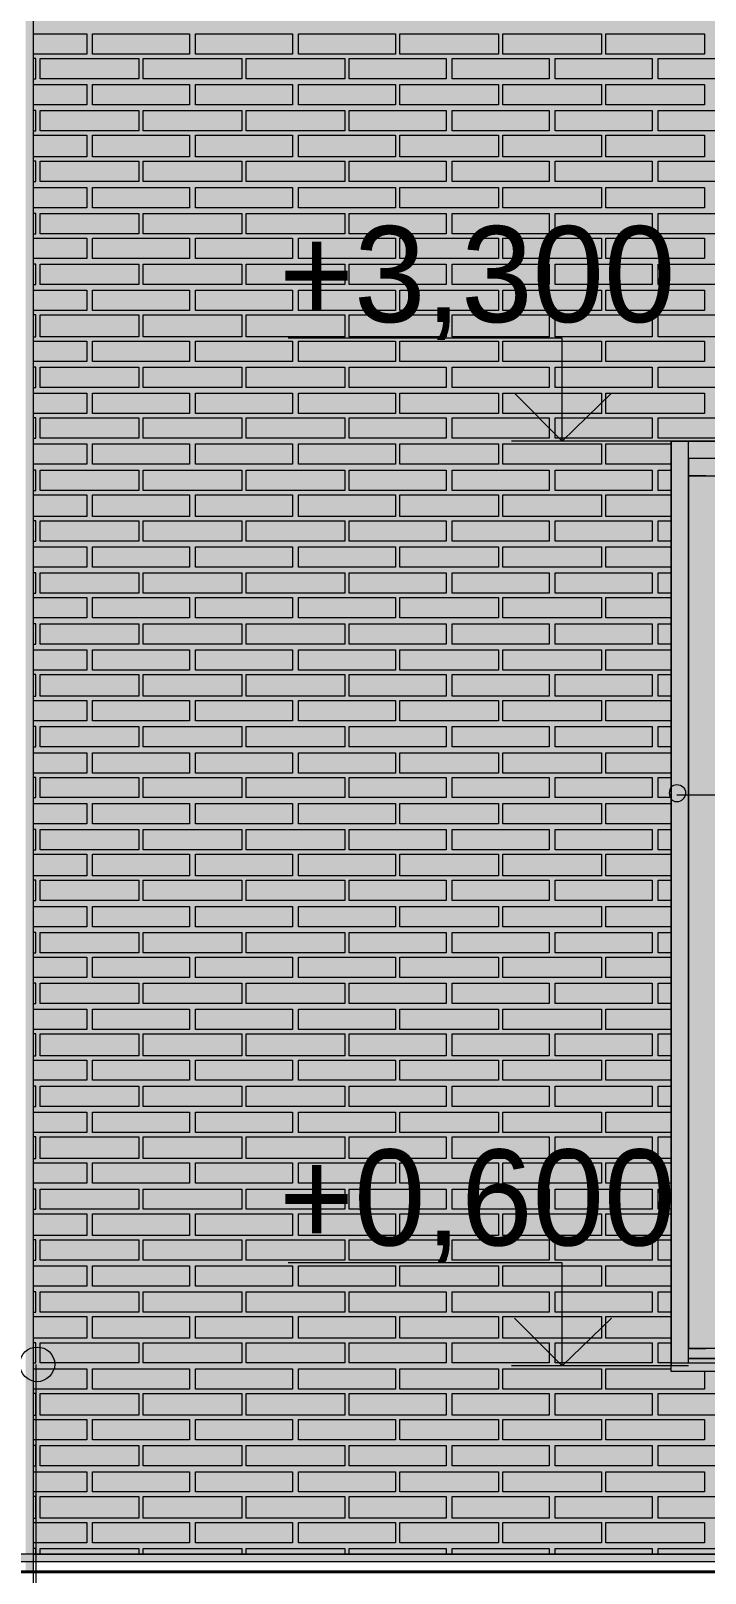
# Model space of a CAD drawing. Header units: millimetres. Extents: x -28928 to 100580, y -22867 to 36490.
# Drawn here: x 29480 to 31447, y -4768 to -267 of the extents above; entities that cross this region are included whole.
import ezdxf

# ---------------------------------------------------------------- set-up
doc = ezdxf.new("R2010")
doc.units = ezdxf.units.MM
doc.layers.add('PDF _Геометрия', color=7, linetype='Continuous', true_color=0x8f8e8d)
doc.layers.add('PDF _Сплошная заливка', color=7, linetype='Continuous', true_color=0xffffff)
doc.layers.add('PDF _Текст', color=7, linetype='Continuous')

msp = doc.modelspace()

# ---------------------------------------------------------------- hatches: boundary and pattern name
at = {"layer": 'PDF _Сплошная заливка', "true_color": 0xdcd6cf, "transparency": 33554559}
h = msp.add_hatch(color=254, dxfattribs=at)
h.paths.add_polyline_path([(29617.6, 1544.1), (29617.6, 9028.4), (29486.4, 9028.4), (29486.4, 1544.1)])
h.paths.add_polyline_path([(47137.2, -1464), (47137.2, -4713.2), (55763.7, -4713.2), (55763.7, 1455.3), (29617.6, 1455.3), (29617.6, 1523), (29486.4, 1523), (29486.4, -4713.2), (45263, -4713.2), (45263, -1464)])
at = {"layer": 'PDF _Сплошная заливка', "true_color": 0xa48f7a, "transparency": 33554559}
h = msp.add_hatch(color=252, dxfattribs=at)
h.paths.add_polyline_path([(-7486.3, -4734.3), (-7486.3, -4713.2), (-9576.3, -4713.2), (-9576.3, -4734.3)])
h.paths.add_polyline_path([(-7168.9, -4713.2), (-7168.9, -4734.3), (45263, -4734.3), (45263, -4713.2)])

# ---------------------------------------------------------------- linework, layer by layer
at = {"layer": 'PDF _Геометрия', "color": 7, "lineweight": 9}
for points in [[(45263, -4713.2), (-7168.9, -4713.2), (4931.1, -4713.2), (-7168.9, -4713.2), (4931.1, -4713.2), (4931.1, 9028.4), (4931.1, -4764)], [(29621.8, 9028.4), (29621.8, 1544.1), (29621.8, 1523), (29486.4, 1523), (29486.4, -4764)], [(45263, -4679.3), (45263, -4713.2), (29486.4, -4713.2), (45263, -4713.2), (45263, -1464), (47137.2, -1464), (47137.2, -4713.2), (55763.7, -4713.2), (56851.1, -4713.2), (56851.1, -1464), (58251.4, -1464), (58251.4, -4713.2), (59499.5, -4713.2), (59499.5, -2005.5), (60798.4, -2005.5), (60798.4, -4713.2), (70224.5, -4713.2), (70224.5, -1464), (74070.3, -1464), (74070.3, -4713.2), (82294.9, -4713.2), (82316.1, -4713.2), (82316.1, 9028.4)], [(31648.4, -1464), (31204.1, -1464), (31030.7, -1464), (31030.7, -1163.6), (30231.1, -1163.6)], [(31183, -1464), (30882.6, -1464)], [(31449.5, -1565.5), (31398.7, -1565.5), (31398.7, -2813.6), (31398.7, -1540.1), (31398.7, -1464), (31348, -1464), (31348, -1540.1), (31348, -2813.6), (31348, -4087), (31348, -4163.2), (31348, -1464), (33146.1, -1464)], [(31364.9, -2496.3), (33239.1, -2496.3)], [(31398.7, -4154.7), (31398.7, -4087), (31398.7, -2813.6), (31398.7, -4112.4), (31449.5, -4112.4)], [(31398.7, -4163.2), (31280.3, -4163.2), (31030.7, -4163.2), (31030.7, -3862.8), (30231.1, -3862.8)], [(33099.5, -4112.4), (31398.7, -4112.4)], [(29494.9, -4159), (29494.9, -7721.3), (28779.9, -7721.3)], [(31183, -4163.2), (30882.6, -4163.2)], [(33146.1, -4150.5), (33146.1, -4154.7), (33146.1, -4180.1), (31348, -4180.1), (31348, -4154.7), (31348, -4150.5)], [(31348, -4154.7), (33146.1, -4154.7)], [(31348, -4175.9), (31348, -4171.6)], [(33099.5, -4142), (31398.7, -4142), (33099.5, -4142)], [(33099.5, -4142), (31398.7, -4142)], [(-7168.9, -4734.3), (45263, -4734.3), (45263, -4713.2), (29486.4, -4713.2), (29486.4, -5491.6), (29486.4, -5610.1)]]:
    msp.add_lwpolyline(points, dxfattribs=at)
at = {"layer": 'PDF _Геометрия', "lineweight": 9}
for points in [[(29486.4, -275.1), (29643, -275.1), (29643, -334.3), (29486.4, -334.3)], [(29486.4, -406.3), (29494.9, -406.3), (29494.9, -347), (29486.4, -347)], [(29486.4, -423.2), (29643, -423.2), (29643, -482.4), (29486.4, -482.4)], [(29486.4, -558.6), (29494.9, -558.6), (29494.9, -499.3), (29486.4, -499.3)], [(29486.4, -571.3), (29643, -571.3), (29643, -634.7), (29486.4, -634.7)], [(29486.4, -706.6), (29494.9, -706.6), (29494.9, -647.4), (29486.4, -647.4)], [(29486.4, -723.6), (29643, -723.6), (29643, -782.8), (29486.4, -782.8)], [(29486.4, -859), (29494.9, -859), (29494.9, -799.7), (29486.4, -799.7)], [(29486.4, -871.6), (29643, -871.6), (29643, -930.9), (29486.4, -930.9)], [(29486.4, -1007), (29494.9, -1007), (29494.9, -947.8), (29486.4, -947.8)], [(29486.4, -1024), (29643, -1024), (29643, -1083.2), (29486.4, -1083.2)], [(29486.4, -1159.3), (29494.9, -1159.3), (29494.9, -1095.9), (29486.4, -1095.9)], [(29486.4, -1172), (29643, -1172), (29643, -1231.3), (29486.4, -1231.3)], [(29486.4, -1307.4), (29494.9, -1307.4), (29494.9, -1248.2), (29486.4, -1248.2)], [(29486.4, -1324.3), (29643, -1324.3), (29643, -1383.6), (29486.4, -1383.6)], [(29486.4, -1455.5), (29494.9, -1455.5), (29494.9, -1396.3), (29486.4, -1396.3)], [(29486.4, -1472.4), (29643, -1472.4), (29643, -1531.6), (29486.4, -1531.6)], [(31348, -1531.6), (31157.6, -1531.6), (31157.6, -1472.4), (31348, -1472.4)], [(29486.4, -1607.8), (29494.9, -1607.8), (29494.9, -1548.6), (29486.4, -1548.6)], [(31348, -1607.8), (31309.9, -1607.8), (31309.9, -1548.6), (31348, -1548.6)], [(29486.4, -1620.5), (29643, -1620.5), (29643, -1684), (29486.4, -1684)], [(31348, -1684), (31157.6, -1684), (31157.6, -1620.5), (31348, -1620.5)], [(29486.4, -1755.9), (29494.9, -1755.9), (29494.9, -1696.6), (29486.4, -1696.6)], [(31348, -1755.9), (31309.9, -1755.9), (31309.9, -1696.6), (31348, -1696.6)], [(29486.4, -1772.8), (29643, -1772.8), (29643, -1832), (29486.4, -1832)], [(31348, -1832), (31157.6, -1832), (31157.6, -1772.8), (31348, -1772.8)], [(29486.4, -1908.2), (29494.9, -1908.2), (29494.9, -1849), (29486.4, -1849)], [(31348, -1908.2), (31309.9, -1908.2), (31309.9, -1849), (31348, -1849)], [(29486.4, -1920.9), (29643, -1920.9), (29643, -1980.1), (29486.4, -1980.1)], [(31348, -1980.1), (31157.6, -1980.1), (31157.6, -1920.9), (31348, -1920.9)], [(29486.4, -2056.3), (29494.9, -2056.3), (29494.9, -1997), (29486.4, -1997)], [(31348, -2056.3), (31309.9, -2056.3), (31309.9, -1997), (31348, -1997)], [(29486.4, -2073.2), (29643, -2073.2), (29643, -2132.4), (29486.4, -2132.4)], [(31348, -2132.4), (31157.6, -2132.4), (31157.6, -2073.2), (31348, -2073.2)], [(29486.4, -2208.6), (29494.9, -2208.6), (29494.9, -2145.1), (29486.4, -2145.1)], [(31348, -2208.6), (31309.9, -2208.6), (31309.9, -2145.1), (31348, -2145.1)], [(29486.4, -2221.3), (29643, -2221.3), (29643, -2280.5), (29486.4, -2280.5)], [(31348, -2280.5), (31157.6, -2280.5), (31157.6, -2221.3), (31348, -2221.3)], [(29486.4, -2356.6), (29494.9, -2356.6), (29494.9, -2297.4), (29486.4, -2297.4)], [(31348, -2356.6), (31309.9, -2356.6), (31309.9, -2297.4), (31348, -2297.4)], [(29486.4, -2373.6), (29643, -2373.6), (29643, -2432.8), (29486.4, -2432.8)], [(31348, -2432.8), (31157.6, -2432.8), (31157.6, -2373.6), (31348, -2373.6)], [(29486.4, -2504.7), (29494.9, -2504.7), (29494.9, -2445.5), (29486.4, -2445.5)], [(31348, -2504.7), (31309.9, -2504.7), (31309.9, -2445.5), (31348, -2445.5)], [(29486.4, -2521.6), (29643, -2521.6), (29643, -2580.9), (29486.4, -2580.9)], [(31348, -2580.9), (31157.6, -2580.9), (31157.6, -2521.6), (31348, -2521.6)], [(29486.4, -2657), (29494.9, -2657), (29494.9, -2597.8), (29486.4, -2597.8)], [(31348, -2657), (31309.9, -2657), (31309.9, -2597.8), (31348, -2597.8)], [(29486.4, -2669.7), (29643, -2669.7), (29643, -2733.2), (29486.4, -2733.2)], [(31348, -2733.2), (31157.6, -2733.2), (31157.6, -2669.7), (31348, -2669.7)], [(29486.4, -2805.1), (29494.9, -2805.1), (29494.9, -2745.9), (29486.4, -2745.9)], [(31348, -2805.1), (31309.9, -2805.1), (31309.9, -2745.9), (31348, -2745.9)], [(29486.4, -2822), (29643, -2822), (29643, -2881.3), (29486.4, -2881.3)], [(31348, -2881.3), (31157.6, -2881.3), (31157.6, -2822), (31348, -2822)], [(29486.4, -2957.4), (29494.9, -2957.4), (29494.9, -2898.2), (29486.4, -2898.2)], [(31348, -2957.4), (31309.9, -2957.4), (31309.9, -2898.2), (31348, -2898.2)], [(29486.4, -2970.1), (29643, -2970.1), (29643, -3029.3), (29486.4, -3029.3)], [(31348, -3029.3), (31157.6, -3029.3), (31157.6, -2970.1), (31348, -2970.1)], [(29486.4, -3105.5), (29494.9, -3105.5), (29494.9, -3046.3), (29486.4, -3046.3)], [(31348, -3105.5), (31309.9, -3105.5), (31309.9, -3046.3), (31348, -3046.3)], [(29486.4, -3122.4), (29643, -3122.4), (29643, -3181.6), (29486.4, -3181.6)], [(31348, -3181.6), (31157.6, -3181.6), (31157.6, -3122.4), (31348, -3122.4)], [(29486.4, -3257.8), (29494.9, -3257.8), (29494.9, -3194.3), (29486.4, -3194.3)], [(31348, -3257.8), (31309.9, -3257.8), (31309.9, -3194.3), (31348, -3194.3)], [(29486.4, -3270.5), (29643, -3270.5), (29643, -3329.7), (29486.4, -3329.7)], [(31348, -3329.7), (31157.6, -3329.7), (31157.6, -3270.5), (31348, -3270.5)], [(29486.4, -3405.9), (29494.9, -3405.9), (29494.9, -3346.6), (29486.4, -3346.6)], [(31348, -3405.9), (31309.9, -3405.9), (31309.9, -3346.6), (31348, -3346.6)], [(29486.4, -3422.8), (29643, -3422.8), (29643, -3482), (29486.4, -3482)], [(31348, -3482), (31157.6, -3482), (31157.6, -3422.8), (31348, -3422.8)], [(29486.4, -3558.2), (29494.9, -3558.2), (29494.9, -3494.7), (29486.4, -3494.7)], [(31348, -3558.2), (31309.9, -3558.2), (31309.9, -3494.7), (31348, -3494.7)], [(29486.4, -3570.9), (29643, -3570.9), (29643, -3630.1), (29486.4, -3630.1)], [(31348, -3630.1), (31157.6, -3630.1), (31157.6, -3570.9), (31348, -3570.9)], [(29486.4, -3706.3), (29494.9, -3706.3), (29494.9, -3647), (29486.4, -3647)], [(31348, -3706.3), (31309.9, -3706.3), (31309.9, -3647), (31348, -3647)], [(29486.4, -3719), (29643, -3719), (29643, -3782.4), (29486.4, -3782.4)], [(31348, -3782.4), (31157.6, -3782.4), (31157.6, -3719), (31348, -3719)], [(29486.4, -3854.3), (29494.9, -3854.3), (29494.9, -3795.1), (29486.4, -3795.1)], [(31348, -3854.3), (31309.9, -3854.3), (31309.9, -3795.1), (31348, -3795.1)], [(29486.4, -3871.3), (29643, -3871.3), (29643, -3930.5), (29486.4, -3930.5)], [(31348, -3930.5), (31157.6, -3930.5), (31157.6, -3871.3), (31348, -3871.3)], [(29486.4, -4006.6), (29494.9, -4006.6), (29494.9, -3947.4), (29486.4, -3947.4)], [(31348, -4006.6), (31309.9, -4006.6), (31309.9, -3947.4), (31348, -3947.4)], [(29486.4, -4019.3), (29643, -4019.3), (29643, -4082.8), (29486.4, -4082.8)], [(31348, -4082.8), (31157.6, -4082.8), (31157.6, -4019.3), (31348, -4019.3)], [(29486.4, -4154.7), (29494.9, -4154.7), (29494.9, -4095.5), (29486.4, -4095.5)], [(31348, -4154.7), (31309.9, -4154.7), (31309.9, -4095.5), (31348, -4095.5)], [(29486.4, -4171.6), (29643, -4171.6), (29643, -4230.9), (29486.4, -4230.9)], [(31445.3, -4180.1), (31445.3, -4230.9), (31157.6, -4230.9), (31157.6, -4171.6), (31348, -4171.6)], [(29486.4, -4307), (29494.9, -4307), (29494.9, -4243.6), (29486.4, -4243.6)], [(29486.4, -4319.7), (29643, -4319.7), (29643, -4379), (29486.4, -4379)], [(29486.4, -4455.1), (29494.9, -4455.1), (29494.9, -4395.9), (29486.4, -4395.9)], [(29486.4, -4472), (29643, -4472), (29643, -4531.3), (29486.4, -4531.3)], [(29486.4, -4607.4), (29494.9, -4607.4), (29494.9, -4544), (29486.4, -4544)], [(29486.4, -4620.1), (29643, -4620.1), (29643, -4679.3), (29486.4, -4679.3)], [(29494.9, -4713.2), (29494.9, -4696.3), (29486.4, -4696.3)], [(29507.6, -4713.2), (29507.6, -4696.3), (29651.4, -4696.3), (29795.3, -4696.3), (29795.3, -4713.2)], [(29808, -4713.2), (29808, -4696.3), (29951.8, -4696.3), (30095.7, -4696.3), (30095.7, -4713.2)], [(30108.4, -4713.2), (30108.4, -4696.3), (30252.2, -4696.3), (30396.1, -4696.3), (30396.1, -4713.2)], [(30408.7, -4713.2), (30408.7, -4696.3), (30552.6, -4696.3), (30692.2, -4696.3), (30692.2, -4713.2)], [(30709.1, -4713.2), (30709.1, -4696.3), (30853, -4696.3), (30992.6, -4696.3), (30992.6, -4713.2)], [(31009.5, -4713.2), (31009.5, -4696.3), (31149.1, -4696.3), (31293, -4696.3), (31293, -4713.2)], [(31309.9, -4713.2), (31309.9, -4696.3), (31449.5, -4696.3), (31593.4, -4696.3), (31593.4, -4713.2)]]:
    msp.add_lwpolyline(points, dxfattribs=at)
for points in [[(29943.4, -275.1), (29943.4, -334.3), (29659.9, -334.3), (29659.9, -275.1)], [(30243.7, -275.1), (30243.7, -334.3), (29960.3, -334.3), (29960.3, -275.1)], [(30544.1, -275.1), (30544.1, -334.3), (30260.7, -334.3), (30260.7, -275.1)], [(30844.5, -275.1), (30844.5, -334.3), (30556.8, -334.3), (30556.8, -275.1)], [(31144.9, -275.1), (31144.9, -334.3), (30857.2, -334.3), (30857.2, -275.1)], [(31445.3, -275.1), (31445.3, -334.3), (31157.6, -334.3), (31157.6, -275.1)], [(29795.3, -406.3), (29651.4, -406.3), (29507.6, -406.3), (29507.6, -347), (29651.4, -347), (29795.3, -347)], [(30095.7, -406.3), (29951.8, -406.3), (29808, -406.3), (29808, -347), (29951.8, -347), (30095.7, -347)], [(30396.1, -406.3), (30252.2, -406.3), (30108.4, -406.3), (30108.4, -347), (30252.2, -347), (30396.1, -347)], [(30692.2, -406.3), (30552.6, -406.3), (30408.7, -406.3), (30408.7, -347), (30552.6, -347), (30692.2, -347)], [(30992.6, -406.3), (30853, -406.3), (30709.1, -406.3), (30709.1, -347), (30853, -347), (30992.6, -347)], [(31293, -406.3), (31149.1, -406.3), (31009.5, -406.3), (31009.5, -347), (31149.1, -347), (31293, -347)], [(31593.4, -406.3), (31449.5, -406.3), (31309.9, -406.3), (31309.9, -347), (31449.5, -347), (31593.4, -347)], [(29943.4, -423.2), (29943.4, -482.4), (29659.9, -482.4), (29659.9, -423.2)], [(30243.7, -423.2), (30243.7, -482.4), (29960.3, -482.4), (29960.3, -423.2)], [(30544.1, -423.2), (30544.1, -482.4), (30260.7, -482.4), (30260.7, -423.2)], [(30844.5, -423.2), (30844.5, -482.4), (30556.8, -482.4), (30556.8, -423.2)], [(31144.9, -423.2), (31144.9, -482.4), (30857.2, -482.4), (30857.2, -423.2)], [(31445.3, -423.2), (31445.3, -482.4), (31157.6, -482.4), (31157.6, -423.2)], [(29795.3, -558.6), (29651.4, -558.6), (29507.6, -558.6), (29507.6, -499.3), (29651.4, -499.3), (29795.3, -499.3)], [(30095.7, -558.6), (29951.8, -558.6), (29808, -558.6), (29808, -499.3), (29951.8, -499.3), (30095.7, -499.3)], [(30396.1, -558.6), (30252.2, -558.6), (30108.4, -558.6), (30108.4, -499.3), (30252.2, -499.3), (30396.1, -499.3)], [(30692.2, -558.6), (30552.6, -558.6), (30408.7, -558.6), (30408.7, -499.3), (30552.6, -499.3), (30692.2, -499.3)], [(30992.6, -558.6), (30853, -558.6), (30709.1, -558.6), (30709.1, -499.3), (30853, -499.3), (30992.6, -499.3)], [(31293, -558.6), (31149.1, -558.6), (31009.5, -558.6), (31009.5, -499.3), (31149.1, -499.3), (31293, -499.3)], [(31593.4, -558.6), (31449.5, -558.6), (31309.9, -558.6), (31309.9, -499.3), (31449.5, -499.3), (31593.4, -499.3)], [(29943.4, -571.3), (29943.4, -634.7), (29659.9, -634.7), (29659.9, -571.3)], [(30243.7, -571.3), (30243.7, -634.7), (29960.3, -634.7), (29960.3, -571.3)], [(30544.1, -571.3), (30544.1, -634.7), (30260.7, -634.7), (30260.7, -571.3)], [(30844.5, -571.3), (30844.5, -634.7), (30556.8, -634.7), (30556.8, -571.3)], [(31144.9, -571.3), (31144.9, -634.7), (30857.2, -634.7), (30857.2, -571.3)], [(31445.3, -571.3), (31445.3, -634.7), (31157.6, -634.7), (31157.6, -571.3)], [(29795.3, -706.6), (29651.4, -706.6), (29507.6, -706.6), (29507.6, -647.4), (29651.4, -647.4), (29795.3, -647.4)], [(30095.7, -706.6), (29951.8, -706.6), (29808, -706.6), (29808, -647.4), (29951.8, -647.4), (30095.7, -647.4)], [(30396.1, -706.6), (30252.2, -706.6), (30108.4, -706.6), (30108.4, -647.4), (30252.2, -647.4), (30396.1, -647.4)], [(30692.2, -706.6), (30552.6, -706.6), (30408.7, -706.6), (30408.7, -647.4), (30552.6, -647.4), (30692.2, -647.4)], [(30992.6, -706.6), (30853, -706.6), (30709.1, -706.6), (30709.1, -647.4), (30853, -647.4), (30992.6, -647.4)], [(31293, -706.6), (31149.1, -706.6), (31009.5, -706.6), (31009.5, -647.4), (31149.1, -647.4), (31293, -647.4)], [(31593.4, -706.6), (31449.5, -706.6), (31309.9, -706.6), (31309.9, -647.4), (31449.5, -647.4), (31593.4, -647.4)], [(29943.4, -723.6), (29943.4, -782.8), (29659.9, -782.8), (29659.9, -723.6)], [(30243.7, -723.6), (30243.7, -782.8), (29960.3, -782.8), (29960.3, -723.6)], [(30544.1, -723.6), (30544.1, -782.8), (30260.7, -782.8), (30260.7, -723.6)], [(30844.5, -723.6), (30844.5, -782.8), (30556.8, -782.8), (30556.8, -723.6)], [(31144.9, -723.6), (31144.9, -782.8), (30857.2, -782.8), (30857.2, -723.6)], [(31445.3, -723.6), (31445.3, -782.8), (31157.6, -782.8), (31157.6, -723.6)], [(29795.3, -859), (29651.4, -859), (29507.6, -859), (29507.6, -799.7), (29651.4, -799.7), (29795.3, -799.7)], [(30095.7, -859), (29951.8, -859), (29808, -859), (29808, -799.7), (29951.8, -799.7), (30095.7, -799.7)], [(30396.1, -859), (30252.2, -859), (30108.4, -859), (30108.4, -799.7), (30252.2, -799.7), (30396.1, -799.7)], [(30692.2, -859), (30552.6, -859), (30408.7, -859), (30408.7, -799.7), (30552.6, -799.7), (30692.2, -799.7)], [(30992.6, -859), (30853, -859), (30709.1, -859), (30709.1, -799.7), (30853, -799.7), (30992.6, -799.7)], [(31293, -859), (31149.1, -859), (31009.5, -859), (31009.5, -799.7), (31149.1, -799.7), (31293, -799.7)], [(31593.4, -859), (31449.5, -859), (31309.9, -859), (31309.9, -799.7), (31449.5, -799.7), (31593.4, -799.7)], [(29943.4, -871.6), (29943.4, -930.9), (29659.9, -930.9), (29659.9, -871.6)], [(30243.7, -871.6), (30243.7, -930.9), (29960.3, -930.9), (29960.3, -871.6)], [(30544.1, -871.6), (30544.1, -930.9), (30260.7, -930.9), (30260.7, -871.6)], [(30844.5, -871.6), (30844.5, -930.9), (30556.8, -930.9), (30556.8, -871.6)], [(31144.9, -871.6), (31144.9, -930.9), (30857.2, -930.9), (30857.2, -871.6)], [(31445.3, -871.6), (31445.3, -930.9), (31157.6, -930.9), (31157.6, -871.6)], [(29795.3, -1007), (29651.4, -1007), (29507.6, -1007), (29507.6, -947.8), (29651.4, -947.8), (29795.3, -947.8)], [(30095.7, -1007), (29951.8, -1007), (29808, -1007), (29808, -947.8), (29951.8, -947.8), (30095.7, -947.8)], [(30396.1, -1007), (30252.2, -1007), (30108.4, -1007), (30108.4, -947.8), (30252.2, -947.8), (30396.1, -947.8)], [(30692.2, -1007), (30552.6, -1007), (30408.7, -1007), (30408.7, -947.8), (30552.6, -947.8), (30692.2, -947.8)], [(30992.6, -1007), (30853, -1007), (30709.1, -1007), (30709.1, -947.8), (30853, -947.8), (30992.6, -947.8)], [(31293, -1007), (31149.1, -1007), (31009.5, -1007), (31009.5, -947.8), (31149.1, -947.8), (31293, -947.8)], [(31593.4, -1007), (31449.5, -1007), (31309.9, -1007), (31309.9, -947.8), (31449.5, -947.8), (31593.4, -947.8)], [(29943.4, -1024), (29943.4, -1083.2), (29659.9, -1083.2), (29659.9, -1024)], [(30243.7, -1024), (30243.7, -1083.2), (29960.3, -1083.2), (29960.3, -1024)], [(30544.1, -1024), (30544.1, -1083.2), (30260.7, -1083.2), (30260.7, -1024)], [(30844.5, -1024), (30844.5, -1083.2), (30556.8, -1083.2), (30556.8, -1024)], [(31144.9, -1024), (31144.9, -1083.2), (30857.2, -1083.2), (30857.2, -1024)], [(31445.3, -1024), (31445.3, -1083.2), (31157.6, -1083.2), (31157.6, -1024)], [(29795.3, -1159.3), (29651.4, -1159.3), (29507.6, -1159.3), (29507.6, -1095.9), (29651.4, -1095.9), (29795.3, -1095.9)], [(30095.7, -1159.3), (29951.8, -1159.3), (29808, -1159.3), (29808, -1095.9), (29951.8, -1095.9), (30095.7, -1095.9)], [(30396.1, -1159.3), (30252.2, -1159.3), (30108.4, -1159.3), (30108.4, -1095.9), (30252.2, -1095.9), (30396.1, -1095.9)], [(30692.2, -1159.3), (30552.6, -1159.3), (30408.7, -1159.3), (30408.7, -1095.9), (30552.6, -1095.9), (30692.2, -1095.9)], [(30992.6, -1159.3), (30853, -1159.3), (30709.1, -1159.3), (30709.1, -1095.9), (30853, -1095.9), (30992.6, -1095.9)], [(31293, -1159.3), (31149.1, -1159.3), (31009.5, -1159.3), (31009.5, -1095.9), (31149.1, -1095.9), (31293, -1095.9)], [(31593.4, -1159.3), (31449.5, -1159.3), (31309.9, -1159.3), (31309.9, -1095.9), (31449.5, -1095.9), (31593.4, -1095.9)], [(29943.4, -1172), (29943.4, -1231.3), (29659.9, -1231.3), (29659.9, -1172)], [(30243.7, -1172), (30243.7, -1231.3), (29960.3, -1231.3), (29960.3, -1172)], [(30544.1, -1172), (30544.1, -1231.3), (30260.7, -1231.3), (30260.7, -1172)], [(30844.5, -1172), (30844.5, -1231.3), (30556.8, -1231.3), (30556.8, -1172)], [(31144.9, -1172), (31144.9, -1231.3), (30857.2, -1231.3), (30857.2, -1172)], [(31445.3, -1172), (31445.3, -1231.3), (31157.6, -1231.3), (31157.6, -1172)], [(29795.3, -1307.4), (29651.4, -1307.4), (29507.6, -1307.4), (29507.6, -1248.2), (29651.4, -1248.2), (29795.3, -1248.2)], [(30095.7, -1307.4), (29951.8, -1307.4), (29808, -1307.4), (29808, -1248.2), (29951.8, -1248.2), (30095.7, -1248.2)], [(30396.1, -1307.4), (30252.2, -1307.4), (30108.4, -1307.4), (30108.4, -1248.2), (30252.2, -1248.2), (30396.1, -1248.2)], [(30692.2, -1307.4), (30552.6, -1307.4), (30408.7, -1307.4), (30408.7, -1248.2), (30552.6, -1248.2), (30692.2, -1248.2)], [(30992.6, -1307.4), (30853, -1307.4), (30709.1, -1307.4), (30709.1, -1248.2), (30853, -1248.2), (30992.6, -1248.2)], [(31293, -1307.4), (31149.1, -1307.4), (31009.5, -1307.4), (31009.5, -1248.2), (31149.1, -1248.2), (31293, -1248.2)], [(31593.4, -1307.4), (31449.5, -1307.4), (31309.9, -1307.4), (31309.9, -1248.2), (31449.5, -1248.2), (31593.4, -1248.2)], [(29943.4, -1324.3), (29943.4, -1383.6), (29659.9, -1383.6), (29659.9, -1324.3)], [(30243.7, -1324.3), (30243.7, -1383.6), (29960.3, -1383.6), (29960.3, -1324.3)], [(30544.1, -1324.3), (30544.1, -1383.6), (30260.7, -1383.6), (30260.7, -1324.3)], [(30844.5, -1324.3), (30844.5, -1383.6), (30556.8, -1383.6), (30556.8, -1324.3)], [(31144.9, -1324.3), (31144.9, -1383.6), (30857.2, -1383.6), (30857.2, -1324.3)], [(31445.3, -1324.3), (31445.3, -1383.6), (31157.6, -1383.6), (31157.6, -1324.3)], [(29795.3, -1455.5), (29651.4, -1455.5), (29507.6, -1455.5), (29507.6, -1396.3), (29651.4, -1396.3), (29795.3, -1396.3)], [(30095.7, -1455.5), (29951.8, -1455.5), (29808, -1455.5), (29808, -1396.3), (29951.8, -1396.3), (30095.7, -1396.3)], [(30396.1, -1455.5), (30252.2, -1455.5), (30108.4, -1455.5), (30108.4, -1396.3), (30252.2, -1396.3), (30396.1, -1396.3)], [(30692.2, -1455.5), (30552.6, -1455.5), (30408.7, -1455.5), (30408.7, -1396.3), (30552.6, -1396.3), (30692.2, -1396.3)], [(30992.6, -1455.5), (30853, -1455.5), (30709.1, -1455.5), (30709.1, -1396.3), (30853, -1396.3), (30992.6, -1396.3)], [(31293, -1455.5), (31149.1, -1455.5), (31009.5, -1455.5), (31009.5, -1396.3), (31149.1, -1396.3), (31293, -1396.3)], [(31593.4, -1455.5), (31449.5, -1455.5), (31309.9, -1455.5), (31309.9, -1396.3), (31449.5, -1396.3), (31593.4, -1396.3)], [(29943.4, -1472.4), (29943.4, -1531.6), (29659.9, -1531.6), (29659.9, -1472.4)], [(30243.7, -1472.4), (30243.7, -1531.6), (29960.3, -1531.6), (29960.3, -1472.4)], [(30544.1, -1472.4), (30544.1, -1531.6), (30260.7, -1531.6), (30260.7, -1472.4)], [(30844.5, -1472.4), (30844.5, -1531.6), (30556.8, -1531.6), (30556.8, -1472.4)], [(31144.9, -1472.4), (31144.9, -1531.6), (30857.2, -1531.6), (30857.2, -1472.4)], [(29795.3, -1607.8), (29651.4, -1607.8), (29507.6, -1607.8), (29507.6, -1548.6), (29651.4, -1548.6), (29795.3, -1548.6)], [(30095.7, -1607.8), (29951.8, -1607.8), (29808, -1607.8), (29808, -1548.6), (29951.8, -1548.6), (30095.7, -1548.6)], [(30396.1, -1607.8), (30252.2, -1607.8), (30108.4, -1607.8), (30108.4, -1548.6), (30252.2, -1548.6), (30396.1, -1548.6)], [(30692.2, -1607.8), (30552.6, -1607.8), (30408.7, -1607.8), (30408.7, -1548.6), (30552.6, -1548.6), (30692.2, -1548.6)], [(30992.6, -1607.8), (30853, -1607.8), (30709.1, -1607.8), (30709.1, -1548.6), (30853, -1548.6), (30992.6, -1548.6)], [(31293, -1607.8), (31149.1, -1607.8), (31009.5, -1607.8), (31009.5, -1548.6), (31149.1, -1548.6), (31293, -1548.6)], [(29943.4, -1620.5), (29943.4, -1684), (29659.9, -1684), (29659.9, -1620.5)], [(30243.7, -1620.5), (30243.7, -1684), (29960.3, -1684), (29960.3, -1620.5)], [(30544.1, -1620.5), (30544.1, -1684), (30260.7, -1684), (30260.7, -1620.5)], [(30844.5, -1620.5), (30844.5, -1684), (30556.8, -1684), (30556.8, -1620.5)], [(31144.9, -1620.5), (31144.9, -1684), (30857.2, -1684), (30857.2, -1620.5)], [(29795.3, -1755.9), (29651.4, -1755.9), (29507.6, -1755.9), (29507.6, -1696.6), (29651.4, -1696.6), (29795.3, -1696.6)], [(30095.7, -1755.9), (29951.8, -1755.9), (29808, -1755.9), (29808, -1696.6), (29951.8, -1696.6), (30095.7, -1696.6)], [(30396.1, -1755.9), (30252.2, -1755.9), (30108.4, -1755.9), (30108.4, -1696.6), (30252.2, -1696.6), (30396.1, -1696.6)], [(30692.2, -1755.9), (30552.6, -1755.9), (30408.7, -1755.9), (30408.7, -1696.6), (30552.6, -1696.6), (30692.2, -1696.6)], [(30992.6, -1755.9), (30853, -1755.9), (30709.1, -1755.9), (30709.1, -1696.6), (30853, -1696.6), (30992.6, -1696.6)], [(31293, -1755.9), (31149.1, -1755.9), (31009.5, -1755.9), (31009.5, -1696.6), (31149.1, -1696.6), (31293, -1696.6)], [(29943.4, -1772.8), (29943.4, -1832), (29659.9, -1832), (29659.9, -1772.8)], [(30243.7, -1772.8), (30243.7, -1832), (29960.3, -1832), (29960.3, -1772.8)], [(30544.1, -1772.8), (30544.1, -1832), (30260.7, -1832), (30260.7, -1772.8)], [(30844.5, -1772.8), (30844.5, -1832), (30556.8, -1832), (30556.8, -1772.8)], [(31144.9, -1772.8), (31144.9, -1832), (30857.2, -1832), (30857.2, -1772.8)], [(29795.3, -1908.2), (29651.4, -1908.2), (29507.6, -1908.2), (29507.6, -1849), (29651.4, -1849), (29795.3, -1849)], [(30095.7, -1908.2), (29951.8, -1908.2), (29808, -1908.2), (29808, -1849), (29951.8, -1849), (30095.7, -1849)], [(30396.1, -1908.2), (30252.2, -1908.2), (30108.4, -1908.2), (30108.4, -1849), (30252.2, -1849), (30396.1, -1849)], [(30692.2, -1908.2), (30552.6, -1908.2), (30408.7, -1908.2), (30408.7, -1849), (30552.6, -1849), (30692.2, -1849)], [(30992.6, -1908.2), (30853, -1908.2), (30709.1, -1908.2), (30709.1, -1849), (30853, -1849), (30992.6, -1849)], [(31293, -1908.2), (31149.1, -1908.2), (31009.5, -1908.2), (31009.5, -1849), (31149.1, -1849), (31293, -1849)], [(29943.4, -1920.9), (29943.4, -1980.1), (29659.9, -1980.1), (29659.9, -1920.9)], [(30243.7, -1920.9), (30243.7, -1980.1), (29960.3, -1980.1), (29960.3, -1920.9)], [(30544.1, -1920.9), (30544.1, -1980.1), (30260.7, -1980.1), (30260.7, -1920.9)], [(30844.5, -1920.9), (30844.5, -1980.1), (30556.8, -1980.1), (30556.8, -1920.9)], [(31144.9, -1920.9), (31144.9, -1980.1), (30857.2, -1980.1), (30857.2, -1920.9)], [(29795.3, -2056.3), (29651.4, -2056.3), (29507.6, -2056.3), (29507.6, -1997), (29651.4, -1997), (29795.3, -1997)], [(30095.7, -2056.3), (29951.8, -2056.3), (29808, -2056.3), (29808, -1997), (29951.8, -1997), (30095.7, -1997)], [(30396.1, -2056.3), (30252.2, -2056.3), (30108.4, -2056.3), (30108.4, -1997), (30252.2, -1997), (30396.1, -1997)], [(30692.2, -2056.3), (30552.6, -2056.3), (30408.7, -2056.3), (30408.7, -1997), (30552.6, -1997), (30692.2, -1997)], [(30992.6, -2056.3), (30853, -2056.3), (30709.1, -2056.3), (30709.1, -1997), (30853, -1997), (30992.6, -1997)], [(31293, -2056.3), (31149.1, -2056.3), (31009.5, -2056.3), (31009.5, -1997), (31149.1, -1997), (31293, -1997)], [(29943.4, -2073.2), (29943.4, -2132.4), (29659.9, -2132.4), (29659.9, -2073.2)], [(30243.7, -2073.2), (30243.7, -2132.4), (29960.3, -2132.4), (29960.3, -2073.2)], [(30544.1, -2073.2), (30544.1, -2132.4), (30260.7, -2132.4), (30260.7, -2073.2)], [(30844.5, -2073.2), (30844.5, -2132.4), (30556.8, -2132.4), (30556.8, -2073.2)], [(31144.9, -2073.2), (31144.9, -2132.4), (30857.2, -2132.4), (30857.2, -2073.2)], [(29795.3, -2208.6), (29651.4, -2208.6), (29507.6, -2208.6), (29507.6, -2145.1), (29651.4, -2145.1), (29795.3, -2145.1)], [(30095.7, -2208.6), (29951.8, -2208.6), (29808, -2208.6), (29808, -2145.1), (29951.8, -2145.1), (30095.7, -2145.1)], [(30396.1, -2208.6), (30252.2, -2208.6), (30108.4, -2208.6), (30108.4, -2145.1), (30252.2, -2145.1), (30396.1, -2145.1)], [(30692.2, -2208.6), (30552.6, -2208.6), (30408.7, -2208.6), (30408.7, -2145.1), (30552.6, -2145.1), (30692.2, -2145.1)], [(30992.6, -2208.6), (30853, -2208.6), (30709.1, -2208.6), (30709.1, -2145.1), (30853, -2145.1), (30992.6, -2145.1)], [(31293, -2208.6), (31149.1, -2208.6), (31009.5, -2208.6), (31009.5, -2145.1), (31149.1, -2145.1), (31293, -2145.1)], [(29943.4, -2221.3), (29943.4, -2280.5), (29659.9, -2280.5), (29659.9, -2221.3)], [(30243.7, -2221.3), (30243.7, -2280.5), (29960.3, -2280.5), (29960.3, -2221.3)], [(30544.1, -2221.3), (30544.1, -2280.5), (30260.7, -2280.5), (30260.7, -2221.3)], [(30844.5, -2221.3), (30844.5, -2280.5), (30556.8, -2280.5), (30556.8, -2221.3)], [(31144.9, -2221.3), (31144.9, -2280.5), (30857.2, -2280.5), (30857.2, -2221.3)], [(29795.3, -2356.6), (29651.4, -2356.6), (29507.6, -2356.6), (29507.6, -2297.4), (29651.4, -2297.4), (29795.3, -2297.4)], [(30095.7, -2356.6), (29951.8, -2356.6), (29808, -2356.6), (29808, -2297.4), (29951.8, -2297.4), (30095.7, -2297.4)], [(30396.1, -2356.6), (30252.2, -2356.6), (30108.4, -2356.6), (30108.4, -2297.4), (30252.2, -2297.4), (30396.1, -2297.4)], [(30692.2, -2356.6), (30552.6, -2356.6), (30408.7, -2356.6), (30408.7, -2297.4), (30552.6, -2297.4), (30692.2, -2297.4)], [(30992.6, -2356.6), (30853, -2356.6), (30709.1, -2356.6), (30709.1, -2297.4), (30853, -2297.4), (30992.6, -2297.4)], [(31293, -2356.6), (31149.1, -2356.6), (31009.5, -2356.6), (31009.5, -2297.4), (31149.1, -2297.4), (31293, -2297.4)], [(29943.4, -2373.6), (29943.4, -2432.8), (29659.9, -2432.8), (29659.9, -2373.6)], [(30243.7, -2373.6), (30243.7, -2432.8), (29960.3, -2432.8), (29960.3, -2373.6)], [(30544.1, -2373.6), (30544.1, -2432.8), (30260.7, -2432.8), (30260.7, -2373.6)], [(30844.5, -2373.6), (30844.5, -2432.8), (30556.8, -2432.8), (30556.8, -2373.6)], [(31144.9, -2373.6), (31144.9, -2432.8), (30857.2, -2432.8), (30857.2, -2373.6)], [(29795.3, -2504.7), (29651.4, -2504.7), (29507.6, -2504.7), (29507.6, -2445.5), (29651.4, -2445.5), (29795.3, -2445.5)], [(30095.7, -2504.7), (29951.8, -2504.7), (29808, -2504.7), (29808, -2445.5), (29951.8, -2445.5), (30095.7, -2445.5)], [(30396.1, -2504.7), (30252.2, -2504.7), (30108.4, -2504.7), (30108.4, -2445.5), (30252.2, -2445.5), (30396.1, -2445.5)], [(30692.2, -2504.7), (30552.6, -2504.7), (30408.7, -2504.7), (30408.7, -2445.5), (30552.6, -2445.5), (30692.2, -2445.5)], [(30992.6, -2504.7), (30853, -2504.7), (30709.1, -2504.7), (30709.1, -2445.5), (30853, -2445.5), (30992.6, -2445.5)], [(31293, -2504.7), (31149.1, -2504.7), (31009.5, -2504.7), (31009.5, -2445.5), (31149.1, -2445.5), (31293, -2445.5)], [(29943.4, -2521.6), (29943.4, -2580.9), (29659.9, -2580.9), (29659.9, -2521.6)], [(30243.7, -2521.6), (30243.7, -2580.9), (29960.3, -2580.9), (29960.3, -2521.6)], [(30544.1, -2521.6), (30544.1, -2580.9), (30260.7, -2580.9), (30260.7, -2521.6)], [(30844.5, -2521.6), (30844.5, -2580.9), (30556.8, -2580.9), (30556.8, -2521.6)], [(31144.9, -2521.6), (31144.9, -2580.9), (30857.2, -2580.9), (30857.2, -2521.6)], [(29795.3, -2657), (29651.4, -2657), (29507.6, -2657), (29507.6, -2597.8), (29651.4, -2597.8), (29795.3, -2597.8)], [(30095.7, -2657), (29951.8, -2657), (29808, -2657), (29808, -2597.8), (29951.8, -2597.8), (30095.7, -2597.8)], [(30396.1, -2657), (30252.2, -2657), (30108.4, -2657), (30108.4, -2597.8), (30252.2, -2597.8), (30396.1, -2597.8)], [(30692.2, -2657), (30552.6, -2657), (30408.7, -2657), (30408.7, -2597.8), (30552.6, -2597.8), (30692.2, -2597.8)], [(30992.6, -2657), (30853, -2657), (30709.1, -2657), (30709.1, -2597.8), (30853, -2597.8), (30992.6, -2597.8)], [(31293, -2657), (31149.1, -2657), (31009.5, -2657), (31009.5, -2597.8), (31149.1, -2597.8), (31293, -2597.8)], [(29943.4, -2669.7), (29943.4, -2733.2), (29659.9, -2733.2), (29659.9, -2669.7)], [(30243.7, -2669.7), (30243.7, -2733.2), (29960.3, -2733.2), (29960.3, -2669.7)], [(30544.1, -2669.7), (30544.1, -2733.2), (30260.7, -2733.2), (30260.7, -2669.7)], [(30844.5, -2669.7), (30844.5, -2733.2), (30556.8, -2733.2), (30556.8, -2669.7)], [(31144.9, -2669.7), (31144.9, -2733.2), (30857.2, -2733.2), (30857.2, -2669.7)], [(29795.3, -2805.1), (29651.4, -2805.1), (29507.6, -2805.1), (29507.6, -2745.9), (29651.4, -2745.9), (29795.3, -2745.9)], [(30095.7, -2805.1), (29951.8, -2805.1), (29808, -2805.1), (29808, -2745.9), (29951.8, -2745.9), (30095.7, -2745.9)], [(30396.1, -2805.1), (30252.2, -2805.1), (30108.4, -2805.1), (30108.4, -2745.9), (30252.2, -2745.9), (30396.1, -2745.9)], [(30692.2, -2805.1), (30552.6, -2805.1), (30408.7, -2805.1), (30408.7, -2745.9), (30552.6, -2745.9), (30692.2, -2745.9)], [(30992.6, -2805.1), (30853, -2805.1), (30709.1, -2805.1), (30709.1, -2745.9), (30853, -2745.9), (30992.6, -2745.9)], [(31293, -2805.1), (31149.1, -2805.1), (31009.5, -2805.1), (31009.5, -2745.9), (31149.1, -2745.9), (31293, -2745.9)], [(29943.4, -2822), (29943.4, -2881.3), (29659.9, -2881.3), (29659.9, -2822)], [(30243.7, -2822), (30243.7, -2881.3), (29960.3, -2881.3), (29960.3, -2822)], [(30544.1, -2822), (30544.1, -2881.3), (30260.7, -2881.3), (30260.7, -2822)], [(30844.5, -2822), (30844.5, -2881.3), (30556.8, -2881.3), (30556.8, -2822)], [(31144.9, -2822), (31144.9, -2881.3), (30857.2, -2881.3), (30857.2, -2822)], [(29795.3, -2957.4), (29651.4, -2957.4), (29507.6, -2957.4), (29507.6, -2898.2), (29651.4, -2898.2), (29795.3, -2898.2)], [(30095.7, -2957.4), (29951.8, -2957.4), (29808, -2957.4), (29808, -2898.2), (29951.8, -2898.2), (30095.7, -2898.2)], [(30396.1, -2957.4), (30252.2, -2957.4), (30108.4, -2957.4), (30108.4, -2898.2), (30252.2, -2898.2), (30396.1, -2898.2)], [(30692.2, -2957.4), (30552.6, -2957.4), (30408.7, -2957.4), (30408.7, -2898.2), (30552.6, -2898.2), (30692.2, -2898.2)], [(30992.6, -2957.4), (30853, -2957.4), (30709.1, -2957.4), (30709.1, -2898.2), (30853, -2898.2), (30992.6, -2898.2)], [(31293, -2957.4), (31149.1, -2957.4), (31009.5, -2957.4), (31009.5, -2898.2), (31149.1, -2898.2), (31293, -2898.2)], [(29943.4, -2970.1), (29943.4, -3029.3), (29659.9, -3029.3), (29659.9, -2970.1)], [(30243.7, -2970.1), (30243.7, -3029.3), (29960.3, -3029.3), (29960.3, -2970.1)], [(30544.1, -2970.1), (30544.1, -3029.3), (30260.7, -3029.3), (30260.7, -2970.1)], [(30844.5, -2970.1), (30844.5, -3029.3), (30556.8, -3029.3), (30556.8, -2970.1)], [(31144.9, -2970.1), (31144.9, -3029.3), (30857.2, -3029.3), (30857.2, -2970.1)], [(29795.3, -3105.5), (29651.4, -3105.5), (29507.6, -3105.5), (29507.6, -3046.3), (29651.4, -3046.3), (29795.3, -3046.3)], [(30095.7, -3105.5), (29951.8, -3105.5), (29808, -3105.5), (29808, -3046.3), (29951.8, -3046.3), (30095.7, -3046.3)], [(30396.1, -3105.5), (30252.2, -3105.5), (30108.4, -3105.5), (30108.4, -3046.3), (30252.2, -3046.3), (30396.1, -3046.3)], [(30692.2, -3105.5), (30552.6, -3105.5), (30408.7, -3105.5), (30408.7, -3046.3), (30552.6, -3046.3), (30692.2, -3046.3)], [(30992.6, -3105.5), (30853, -3105.5), (30709.1, -3105.5), (30709.1, -3046.3), (30853, -3046.3), (30992.6, -3046.3)], [(31293, -3105.5), (31149.1, -3105.5), (31009.5, -3105.5), (31009.5, -3046.3), (31149.1, -3046.3), (31293, -3046.3)], [(29943.4, -3122.4), (29943.4, -3181.6), (29659.9, -3181.6), (29659.9, -3122.4)], [(30243.7, -3122.4), (30243.7, -3181.6), (29960.3, -3181.6), (29960.3, -3122.4)], [(30544.1, -3122.4), (30544.1, -3181.6), (30260.7, -3181.6), (30260.7, -3122.4)], [(30844.5, -3122.4), (30844.5, -3181.6), (30556.8, -3181.6), (30556.8, -3122.4)], [(31144.9, -3122.4), (31144.9, -3181.6), (30857.2, -3181.6), (30857.2, -3122.4)], [(29795.3, -3257.8), (29651.4, -3257.8), (29507.6, -3257.8), (29507.6, -3194.3), (29651.4, -3194.3), (29795.3, -3194.3)], [(30095.7, -3257.8), (29951.8, -3257.8), (29808, -3257.8), (29808, -3194.3), (29951.8, -3194.3), (30095.7, -3194.3)], [(30396.1, -3257.8), (30252.2, -3257.8), (30108.4, -3257.8), (30108.4, -3194.3), (30252.2, -3194.3), (30396.1, -3194.3)], [(30692.2, -3257.8), (30552.6, -3257.8), (30408.7, -3257.8), (30408.7, -3194.3), (30552.6, -3194.3), (30692.2, -3194.3)], [(30992.6, -3257.8), (30853, -3257.8), (30709.1, -3257.8), (30709.1, -3194.3), (30853, -3194.3), (30992.6, -3194.3)], [(31293, -3257.8), (31149.1, -3257.8), (31009.5, -3257.8), (31009.5, -3194.3), (31149.1, -3194.3), (31293, -3194.3)], [(29943.4, -3270.5), (29943.4, -3329.7), (29659.9, -3329.7), (29659.9, -3270.5)], [(30243.7, -3270.5), (30243.7, -3329.7), (29960.3, -3329.7), (29960.3, -3270.5)], [(30544.1, -3270.5), (30544.1, -3329.7), (30260.7, -3329.7), (30260.7, -3270.5)], [(30844.5, -3270.5), (30844.5, -3329.7), (30556.8, -3329.7), (30556.8, -3270.5)], [(31144.9, -3270.5), (31144.9, -3329.7), (30857.2, -3329.7), (30857.2, -3270.5)], [(29795.3, -3405.9), (29651.4, -3405.9), (29507.6, -3405.9), (29507.6, -3346.6), (29651.4, -3346.6), (29795.3, -3346.6)], [(30095.7, -3405.9), (29951.8, -3405.9), (29808, -3405.9), (29808, -3346.6), (29951.8, -3346.6), (30095.7, -3346.6)], [(30396.1, -3405.9), (30252.2, -3405.9), (30108.4, -3405.9), (30108.4, -3346.6), (30252.2, -3346.6), (30396.1, -3346.6)], [(30692.2, -3405.9), (30552.6, -3405.9), (30408.7, -3405.9), (30408.7, -3346.6), (30552.6, -3346.6), (30692.2, -3346.6)], [(30992.6, -3405.9), (30853, -3405.9), (30709.1, -3405.9), (30709.1, -3346.6), (30853, -3346.6), (30992.6, -3346.6)], [(31293, -3405.9), (31149.1, -3405.9), (31009.5, -3405.9), (31009.5, -3346.6), (31149.1, -3346.6), (31293, -3346.6)], [(29943.4, -3422.8), (29943.4, -3482), (29659.9, -3482), (29659.9, -3422.8)], [(30243.7, -3422.8), (30243.7, -3482), (29960.3, -3482), (29960.3, -3422.8)], [(30544.1, -3422.8), (30544.1, -3482), (30260.7, -3482), (30260.7, -3422.8)], [(30844.5, -3422.8), (30844.5, -3482), (30556.8, -3482), (30556.8, -3422.8)], [(31144.9, -3422.8), (31144.9, -3482), (30857.2, -3482), (30857.2, -3422.8)], [(29795.3, -3558.2), (29651.4, -3558.2), (29507.6, -3558.2), (29507.6, -3494.7), (29651.4, -3494.7), (29795.3, -3494.7)], [(30095.7, -3558.2), (29951.8, -3558.2), (29808, -3558.2), (29808, -3494.7), (29951.8, -3494.7), (30095.7, -3494.7)], [(30396.1, -3558.2), (30252.2, -3558.2), (30108.4, -3558.2), (30108.4, -3494.7), (30252.2, -3494.7), (30396.1, -3494.7)], [(30692.2, -3558.2), (30552.6, -3558.2), (30408.7, -3558.2), (30408.7, -3494.7), (30552.6, -3494.7), (30692.2, -3494.7)], [(30992.6, -3558.2), (30853, -3558.2), (30709.1, -3558.2), (30709.1, -3494.7), (30853, -3494.7), (30992.6, -3494.7)], [(31293, -3558.2), (31149.1, -3558.2), (31009.5, -3558.2), (31009.5, -3494.7), (31149.1, -3494.7), (31293, -3494.7)], [(29943.4, -3570.9), (29943.4, -3630.1), (29659.9, -3630.1), (29659.9, -3570.9)], [(30243.7, -3570.9), (30243.7, -3630.1), (29960.3, -3630.1), (29960.3, -3570.9)], [(30544.1, -3570.9), (30544.1, -3630.1), (30260.7, -3630.1), (30260.7, -3570.9)], [(30844.5, -3570.9), (30844.5, -3630.1), (30556.8, -3630.1), (30556.8, -3570.9)], [(31144.9, -3570.9), (31144.9, -3630.1), (30857.2, -3630.1), (30857.2, -3570.9)], [(29795.3, -3706.3), (29651.4, -3706.3), (29507.6, -3706.3), (29507.6, -3647), (29651.4, -3647), (29795.3, -3647)], [(30095.7, -3706.3), (29951.8, -3706.3), (29808, -3706.3), (29808, -3647), (29951.8, -3647), (30095.7, -3647)], [(30396.1, -3706.3), (30252.2, -3706.3), (30108.4, -3706.3), (30108.4, -3647), (30252.2, -3647), (30396.1, -3647)], [(30692.2, -3706.3), (30552.6, -3706.3), (30408.7, -3706.3), (30408.7, -3647), (30552.6, -3647), (30692.2, -3647)], [(30992.6, -3706.3), (30853, -3706.3), (30709.1, -3706.3), (30709.1, -3647), (30853, -3647), (30992.6, -3647)], [(31293, -3706.3), (31149.1, -3706.3), (31009.5, -3706.3), (31009.5, -3647), (31149.1, -3647), (31293, -3647)], [(29943.4, -3719), (29943.4, -3782.4), (29659.9, -3782.4), (29659.9, -3719)], [(30243.7, -3719), (30243.7, -3782.4), (29960.3, -3782.4), (29960.3, -3719)], [(30544.1, -3719), (30544.1, -3782.4), (30260.7, -3782.4), (30260.7, -3719)], [(30844.5, -3719), (30844.5, -3782.4), (30556.8, -3782.4), (30556.8, -3719)], [(31144.9, -3719), (31144.9, -3782.4), (30857.2, -3782.4), (30857.2, -3719)], [(29795.3, -3854.3), (29651.4, -3854.3), (29507.6, -3854.3), (29507.6, -3795.1), (29651.4, -3795.1), (29795.3, -3795.1)], [(30095.7, -3854.3), (29951.8, -3854.3), (29808, -3854.3), (29808, -3795.1), (29951.8, -3795.1), (30095.7, -3795.1)], [(30396.1, -3854.3), (30252.2, -3854.3), (30108.4, -3854.3), (30108.4, -3795.1), (30252.2, -3795.1), (30396.1, -3795.1)], [(30692.2, -3854.3), (30552.6, -3854.3), (30408.7, -3854.3), (30408.7, -3795.1), (30552.6, -3795.1), (30692.2, -3795.1)], [(30992.6, -3854.3), (30853, -3854.3), (30709.1, -3854.3), (30709.1, -3795.1), (30853, -3795.1), (30992.6, -3795.1)], [(31293, -3854.3), (31149.1, -3854.3), (31009.5, -3854.3), (31009.5, -3795.1), (31149.1, -3795.1), (31293, -3795.1)], [(29943.4, -3871.3), (29943.4, -3930.5), (29659.9, -3930.5), (29659.9, -3871.3)], [(30243.7, -3871.3), (30243.7, -3930.5), (29960.3, -3930.5), (29960.3, -3871.3)], [(30544.1, -3871.3), (30544.1, -3930.5), (30260.7, -3930.5), (30260.7, -3871.3)], [(30844.5, -3871.3), (30844.5, -3930.5), (30556.8, -3930.5), (30556.8, -3871.3)], [(31144.9, -3871.3), (31144.9, -3930.5), (30857.2, -3930.5), (30857.2, -3871.3)], [(29795.3, -4006.6), (29651.4, -4006.6), (29507.6, -4006.6), (29507.6, -3947.4), (29651.4, -3947.4), (29795.3, -3947.4)], [(30095.7, -4006.6), (29951.8, -4006.6), (29808, -4006.6), (29808, -3947.4), (29951.8, -3947.4), (30095.7, -3947.4)], [(30396.1, -4006.6), (30252.2, -4006.6), (30108.4, -4006.6), (30108.4, -3947.4), (30252.2, -3947.4), (30396.1, -3947.4)], [(30692.2, -4006.6), (30552.6, -4006.6), (30408.7, -4006.6), (30408.7, -3947.4), (30552.6, -3947.4), (30692.2, -3947.4)], [(30992.6, -4006.6), (30853, -4006.6), (30709.1, -4006.6), (30709.1, -3947.4), (30853, -3947.4), (30992.6, -3947.4)], [(31293, -4006.6), (31149.1, -4006.6), (31009.5, -4006.6), (31009.5, -3947.4), (31149.1, -3947.4), (31293, -3947.4)], [(29943.4, -4019.3), (29943.4, -4082.8), (29659.9, -4082.8), (29659.9, -4019.3)], [(30243.7, -4019.3), (30243.7, -4082.8), (29960.3, -4082.8), (29960.3, -4019.3)], [(30544.1, -4019.3), (30544.1, -4082.8), (30260.7, -4082.8), (30260.7, -4019.3)], [(30844.5, -4019.3), (30844.5, -4082.8), (30556.8, -4082.8), (30556.8, -4019.3)], [(31144.9, -4019.3), (31144.9, -4082.8), (30857.2, -4082.8), (30857.2, -4019.3)], [(29795.3, -4154.7), (29651.4, -4154.7), (29507.6, -4154.7), (29507.6, -4095.5), (29651.4, -4095.5), (29795.3, -4095.5)], [(30095.7, -4154.7), (29951.8, -4154.7), (29808, -4154.7), (29808, -4095.5), (29951.8, -4095.5), (30095.7, -4095.5)], [(30396.1, -4154.7), (30252.2, -4154.7), (30108.4, -4154.7), (30108.4, -4095.5), (30252.2, -4095.5), (30396.1, -4095.5)], [(30692.2, -4154.7), (30552.6, -4154.7), (30408.7, -4154.7), (30408.7, -4095.5), (30552.6, -4095.5), (30692.2, -4095.5)], [(30992.6, -4154.7), (30853, -4154.7), (30709.1, -4154.7), (30709.1, -4095.5), (30853, -4095.5), (30992.6, -4095.5)], [(31293, -4154.7), (31149.1, -4154.7), (31009.5, -4154.7), (31009.5, -4095.5), (31149.1, -4095.5), (31293, -4095.5)], [(29943.4, -4171.6), (29943.4, -4230.9), (29659.9, -4230.9), (29659.9, -4171.6)], [(30243.7, -4171.6), (30243.7, -4230.9), (29960.3, -4230.9), (29960.3, -4171.6)], [(30544.1, -4171.6), (30544.1, -4230.9), (30260.7, -4230.9), (30260.7, -4171.6)], [(30844.5, -4171.6), (30844.5, -4230.9), (30556.8, -4230.9), (30556.8, -4171.6)], [(31144.9, -4171.6), (31144.9, -4230.9), (30857.2, -4230.9), (30857.2, -4171.6)], [(29795.3, -4307), (29651.4, -4307), (29507.6, -4307), (29507.6, -4243.6), (29651.4, -4243.6), (29795.3, -4243.6)], [(30095.7, -4307), (29951.8, -4307), (29808, -4307), (29808, -4243.6), (29951.8, -4243.6), (30095.7, -4243.6)], [(30396.1, -4307), (30252.2, -4307), (30108.4, -4307), (30108.4, -4243.6), (30252.2, -4243.6), (30396.1, -4243.6)], [(30692.2, -4307), (30552.6, -4307), (30408.7, -4307), (30408.7, -4243.6), (30552.6, -4243.6), (30692.2, -4243.6)], [(30992.6, -4307), (30853, -4307), (30709.1, -4307), (30709.1, -4243.6), (30853, -4243.6), (30992.6, -4243.6)], [(31293, -4307), (31149.1, -4307), (31009.5, -4307), (31009.5, -4243.6), (31149.1, -4243.6), (31293, -4243.6)], [(31593.4, -4307), (31449.5, -4307), (31309.9, -4307), (31309.9, -4243.6), (31449.5, -4243.6), (31593.4, -4243.6)], [(29943.4, -4319.7), (29943.4, -4379), (29659.9, -4379), (29659.9, -4319.7)], [(30243.7, -4319.7), (30243.7, -4379), (29960.3, -4379), (29960.3, -4319.7)], [(30544.1, -4319.7), (30544.1, -4379), (30260.7, -4379), (30260.7, -4319.7)], [(30844.5, -4319.7), (30844.5, -4379), (30556.8, -4379), (30556.8, -4319.7)], [(31144.9, -4319.7), (31144.9, -4379), (30857.2, -4379), (30857.2, -4319.7)], [(31445.3, -4319.7), (31445.3, -4379), (31157.6, -4379), (31157.6, -4319.7)], [(29795.3, -4455.1), (29651.4, -4455.1), (29507.6, -4455.1), (29507.6, -4395.9), (29651.4, -4395.9), (29795.3, -4395.9)], [(30095.7, -4455.1), (29951.8, -4455.1), (29808, -4455.1), (29808, -4395.9), (29951.8, -4395.9), (30095.7, -4395.9)], [(30396.1, -4455.1), (30252.2, -4455.1), (30108.4, -4455.1), (30108.4, -4395.9), (30252.2, -4395.9), (30396.1, -4395.9)], [(30692.2, -4455.1), (30552.6, -4455.1), (30408.7, -4455.1), (30408.7, -4395.9), (30552.6, -4395.9), (30692.2, -4395.9)], [(30992.6, -4455.1), (30853, -4455.1), (30709.1, -4455.1), (30709.1, -4395.9), (30853, -4395.9), (30992.6, -4395.9)], [(31293, -4455.1), (31149.1, -4455.1), (31009.5, -4455.1), (31009.5, -4395.9), (31149.1, -4395.9), (31293, -4395.9)], [(31593.4, -4455.1), (31449.5, -4455.1), (31309.9, -4455.1), (31309.9, -4395.9), (31449.5, -4395.9), (31593.4, -4395.9)], [(29943.4, -4472), (29943.4, -4531.3), (29659.9, -4531.3), (29659.9, -4472)], [(30243.7, -4472), (30243.7, -4531.3), (29960.3, -4531.3), (29960.3, -4472)], [(30544.1, -4472), (30544.1, -4531.3), (30260.7, -4531.3), (30260.7, -4472)], [(30844.5, -4472), (30844.5, -4531.3), (30556.8, -4531.3), (30556.8, -4472)], [(31144.9, -4472), (31144.9, -4531.3), (30857.2, -4531.3), (30857.2, -4472)], [(31445.3, -4472), (31445.3, -4531.3), (31157.6, -4531.3), (31157.6, -4472)], [(29795.3, -4607.4), (29651.4, -4607.4), (29507.6, -4607.4), (29507.6, -4544), (29651.4, -4544), (29795.3, -4544)], [(30095.7, -4607.4), (29951.8, -4607.4), (29808, -4607.4), (29808, -4544), (29951.8, -4544), (30095.7, -4544)], [(30396.1, -4607.4), (30252.2, -4607.4), (30108.4, -4607.4), (30108.4, -4544), (30252.2, -4544), (30396.1, -4544)], [(30692.2, -4607.4), (30552.6, -4607.4), (30408.7, -4607.4), (30408.7, -4544), (30552.6, -4544), (30692.2, -4544)], [(30992.6, -4607.4), (30853, -4607.4), (30709.1, -4607.4), (30709.1, -4544), (30853, -4544), (30992.6, -4544)], [(31293, -4607.4), (31149.1, -4607.4), (31009.5, -4607.4), (31009.5, -4544), (31149.1, -4544), (31293, -4544)], [(31593.4, -4607.4), (31449.5, -4607.4), (31309.9, -4607.4), (31309.9, -4544), (31449.5, -4544), (31593.4, -4544)], [(29943.4, -4620.1), (29943.4, -4679.3), (29659.9, -4679.3), (29659.9, -4620.1)], [(30243.7, -4620.1), (30243.7, -4679.3), (29960.3, -4679.3), (29960.3, -4620.1)], [(30544.1, -4620.1), (30544.1, -4679.3), (30260.7, -4679.3), (30260.7, -4620.1)], [(30844.5, -4620.1), (30844.5, -4679.3), (30556.8, -4679.3), (30556.8, -4620.1)], [(31144.9, -4620.1), (31144.9, -4679.3), (30857.2, -4679.3), (30857.2, -4620.1)], [(31445.3, -4620.1), (31445.3, -4679.3), (31157.6, -4679.3), (31157.6, -4620.1)]]:
    msp.add_lwpolyline(points, close=True, dxfattribs=at)
at = {"layer": 'PDF _Геометрия', "color": 7, "lineweight": 18}
for points in [[(31174.5, -1324.3), (31030.7, -1464), (30891.1, -1324.3)], [(31174.5, -4023.6), (31030.7, -4163.2), (30891.1, -4023.6)]]:
    msp.add_lwpolyline(points, dxfattribs=at)
at = {"layer": 'PDF _Геометрия', "color": 7, "lineweight": 9}
msp.add_lwpolyline([(32249.1, -1514.7), (31398.7, -1514.7), (31398.7, -1565.5), (32249.1, -1565.5), (33048.7, -1565.5), (33048.7, -1514.7), (32249.1, -1514.7), (31424.1, -1514.7), (31398.7, -1514.7), (31398.7, -1464), (31424.1, -1464), (32249.1, -1464), (33074.1, -1464), (33099.5, -1464), (33099.5, -1514.7), (33074.1, -1514.7)], close=True, dxfattribs=at)
at = {"layer": 'PDF _Геометрия', "color": 7, "lineweight": 40}
msp.add_lwpolyline([(82954.9, -4764), (-22513.9, -4764)], dxfattribs=at)
at = {"layer": 'PDF _Геометрия', "color": 7, "lineweight": 9}
for points in [[(31343.7, -2492), (31343.7, -2475.1), (31352.2, -2466.6), (31364.9, -2466.6)], [(31343.7, -2492), (31343.7, -2475.1), (31352.2, -2466.6), (31364.9, -2466.6)], [(31364.9, -2466.6), (31377.6, -2466.6), (31390.3, -2475.1), (31390.3, -2492)], [(31364.9, -2466.6), (31377.6, -2466.6), (31390.3, -2475.1), (31390.3, -2492)], [(31364.9, -2517.4), (31352.2, -2517.4), (31343.7, -2504.7), (31343.7, -2492)], [(31364.9, -2517.4), (31352.2, -2517.4), (31343.7, -2504.7), (31343.7, -2492)], [(31390.3, -2492), (31390.3, -2504.7), (31377.6, -2517.4), (31364.9, -2517.4)], [(31390.3, -2492), (31390.3, -2504.7), (31377.6, -2517.4), (31364.9, -2517.4)], [(29448.4, -4159), (29448.4, -4129.3), (29469.5, -4108.2), (29499.1, -4108.2)], [(29448.4, -4159), (29448.4, -4129.3), (29469.5, -4108.2), (29499.1, -4108.2)], [(29499.1, -4108.2), (29524.5, -4108.2), (29549.9, -4129.3), (29549.9, -4159)], [(29499.1, -4108.2), (29524.5, -4108.2), (29549.9, -4129.3), (29549.9, -4159)], [(29499.1, -4209.7), (29469.5, -4209.7), (29448.4, -4184.3), (29448.4, -4159)], [(29499.1, -4209.7), (29469.5, -4209.7), (29448.4, -4184.3), (29448.4, -4159)], [(29549.9, -4159), (29549.9, -4184.3), (29524.5, -4209.7), (29499.1, -4209.7)], [(29549.9, -4159), (29549.9, -4184.3), (29524.5, -4209.7), (29499.1, -4209.7)]]:
    msp.add_open_spline(points, degree=3, dxfattribs=at)
at = {"layer": 'PDF _Сплошная заливка', "color": 252, "lineweight": 9, "true_color": 0xa48f7a, "transparency": 33554559}
msp.add_solid([(29465.3, 1523), (29465.3, -4764), (29486.4, 1523), (29486.4, -4764)], dxfattribs=at)

# ---------------------------------------------------------------- texts
at = {"layer": 'PDF _Текст', "char_height": 280.13, "attachment_point": 4, "style": ''}
for s, insert in [('+3,300', (30204.4, -1002.7)), ('+0,600', (30204.4, -3697.7))]:
    msp.add_mtext(s, dxfattribs=dict(at, insert=insert))

doc.saveas('drawing.dxf')
